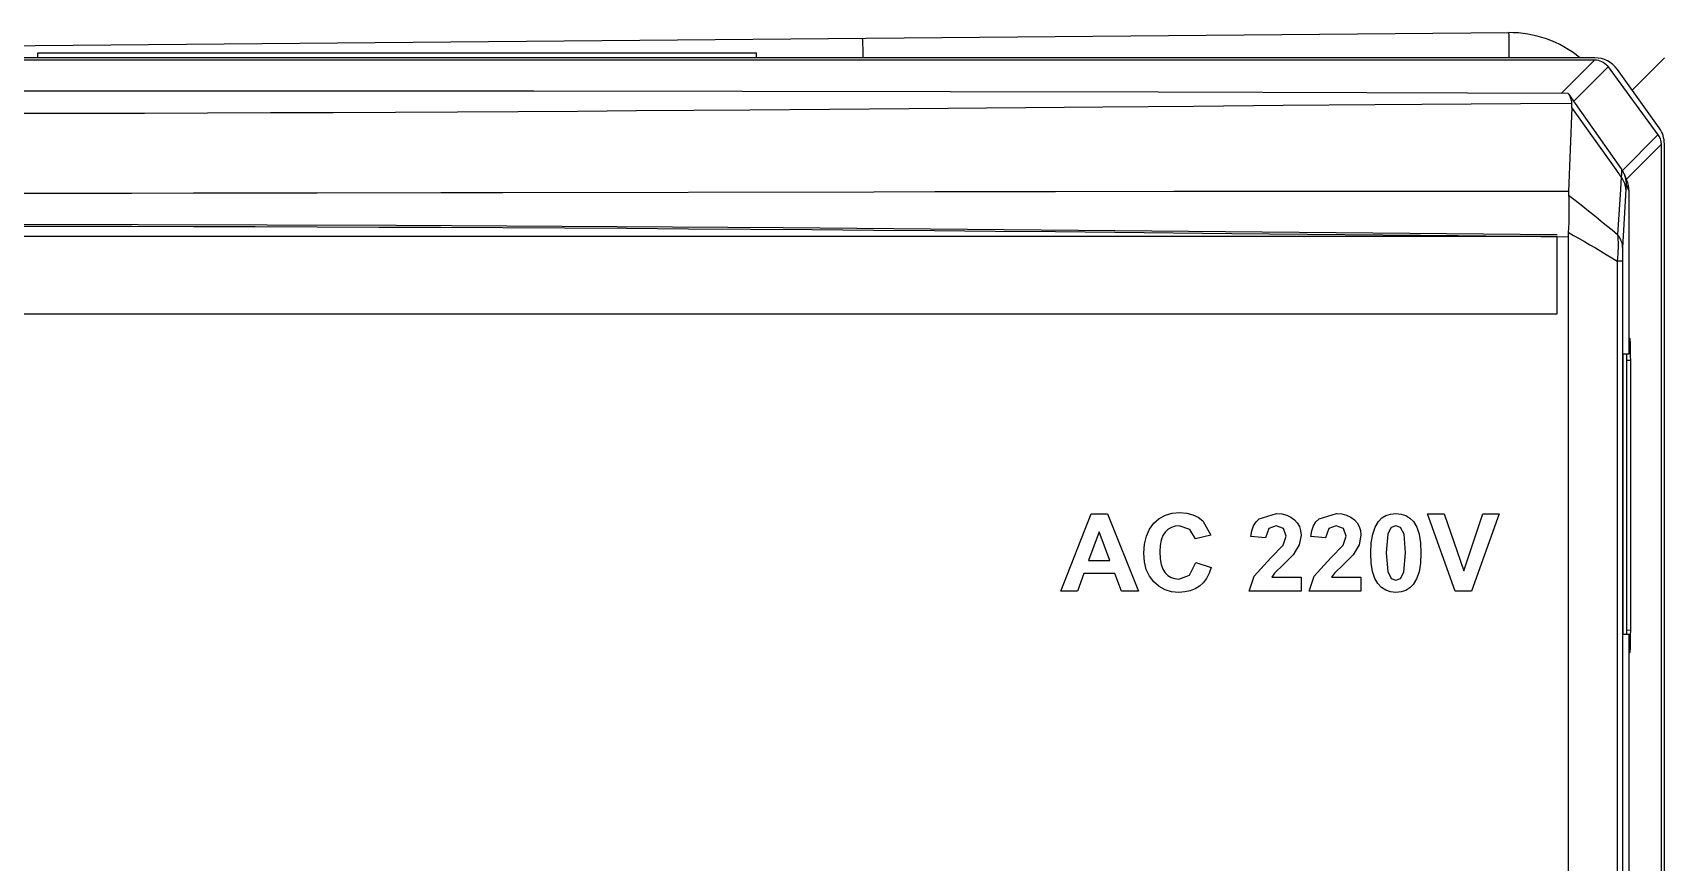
# Model space of a CAD drawing. Header units: millimetres. Extents: x -5560 to -5500, y 1017 to 1179.
# Drawn here: x -5529.51 to -5499.99, y 1164.26 to 1179.27 of the extents above; entities that cross this region are included whole.
import ezdxf

# ---------------------------------------------------------------- set-up
doc = ezdxf.new("R2010")
doc.units = ezdxf.units.MM
doc.header["$LTSCALE"] = 32.67
doc.layers.get('0').update_dxf_attribs({"linetype": 'CONTINUOUS'})

msp = doc.modelspace()

# ---------------------------------------------------------------- linework, layer by layer
at = {"color": 7, "linetype": 'Continuous'}
for p, q in [((-5552.188, 1178.837), (-5502.804, 1179.268)), ((-5502.803, 1179.238), (-5502.801, 1179.089)), ((-5558.787, 1178.774), (-5501.245, 1178.774)), ((-5501.244, 1178.812), (-5554.986, 1178.812)), ((-5529.416, 1178.812), (-5529.416, 1178.902)), ((-5529.416, 1178.902), (-5516.416, 1178.902)), ((-5516.416, 1178.812), (-5516.416, 1178.902)), ((-5501.851, 1178.169), (-5501.245, 1178.774)), ((-5501.626, 1178.029), (-5501.004, 1178.651)), ((-5501.004, 1178.651), (-5500.103, 1177.418)), ((-5499.986, 1178.812), (-5500.566, 1178.233)), ((-5500.08, 1177.543), (-5500.837, 1178.603)), ((-5501.715, 1178.154), (-5501.71, 1178.148)), ((-5500.763, 1176.802), (-5501.71, 1178.148)), ((-5513.649, 1177.897), (-5510.146, 1177.927)), ((-5510.146, 1177.927), (-5508.5, 1177.94)), ((-5508.5, 1177.94), (-5506.882, 1177.953)), ((-5501.661, 1177.911), (-5501.724, 1176.391)), ((-5500.861, 1176.79), (-5501.661, 1177.911)), ((-5500.745, 1176.775), (-5500.103, 1177.418)), ((-5500.672, 1176.614), (-5500.045, 1177.241)), ((-5500.045, 1177.241), (-5500.045, 1018.429)), ((-5499.986, 1018.373), (-5499.986, 1177.252)), ((-5500.768, 1176.659), (-5500.861, 1176.79)), ((-5500.764, 1176.701), (-5500.768, 1176.659)), ((-5500.756, 1176.791), (-5500.763, 1176.802)), ((-5500.664, 1176.595), (-5500.71, 1176.706)), ((-5522.126, 1176.367), (-5524.364, 1176.363)), ((-5521.006, 1176.369), (-5522.126, 1176.367)), ((-5511.002, 1176.389), (-5513.187, 1176.385)), ((-5500.684, 1176.431), (-5500.742, 1175.379)), ((-5500.625, 1176.401), (-5500.672, 1176.513)), ((-5500.625, 1173.458), (-5500.625, 1176.401)), ((-5522.933, 1175.779), (-5529.936, 1175.794)), ((-5515.931, 1175.737), (-5522.933, 1175.779)), ((-5501.927, 1175.607), (-5515.931, 1175.737)), ((-5501.927, 1175.58), (-5557.95, 1175.58)), ((-5507.814, 1175.63), (-5509.931, 1175.651)), ((-5501.927, 1174.18), (-5501.927, 1175.58)), ((-5500.839, 1175.135), (-5500.839, 1144.672)), ((-5500.747, 1175.135), (-5500.839, 1175.135)), ((-5500.747, 1175.169), (-5500.747, 1144.821)), ((-5557.95, 1174.18), (-5501.927, 1174.18)), ((-5500.61, 1173.736), (-5500.625, 1173.735)), ((-5500.737, 1173.456), (-5500.625, 1173.458)), ((-5500.737, 1173.456), (-5500.737, 1168.379)), ((-5500.596, 1173.336), (-5500.674, 1173.335)), ((-5500.674, 1173.335), (-5500.674, 1168.454)), ((-5500.596, 1168.452), (-5500.596, 1173.336)), ((-5510.905, 1169.165), (-5510.361, 1170.56)), ((-5510.361, 1170.56), (-5510.063, 1170.56)), ((-5510.063, 1170.56), (-5509.504, 1169.165)), ((-5509.303, 1170.285), (-5509.224, 1170.391)), ((-5509.224, 1170.391), (-5509.127, 1170.476)), ((-5509.127, 1170.476), (-5509.016, 1170.536)), ((-5509.016, 1170.536), (-5508.891, 1170.572)), ((-5508.891, 1170.572), (-5508.752, 1170.584)), ((-5508.752, 1170.584), (-5508.63, 1170.575)), ((-5508.63, 1170.575), (-5508.52, 1170.546)), ((-5508.52, 1170.546), (-5508.421, 1170.499)), ((-5508.421, 1170.499), (-5508.335, 1170.433)), ((-5508.335, 1170.433), (-5508.193, 1170.176)), ((-5507.418, 1170.343), (-5507.375, 1170.414)), ((-5507.375, 1170.414), (-5507.318, 1170.47)), ((-5507.318, 1170.47), (-5507.004, 1170.566)), ((-5507.004, 1170.566), (-5506.907, 1170.559)), ((-5506.907, 1170.559), (-5506.82, 1170.538)), ((-5506.82, 1170.538), (-5506.744, 1170.503)), ((-5506.744, 1170.503), (-5506.679, 1170.455)), ((-5506.679, 1170.455), (-5506.628, 1170.396)), ((-5506.628, 1170.396), (-5506.591, 1170.33)), ((-5506.334, 1170.343), (-5506.291, 1170.414)), ((-5506.291, 1170.414), (-5506.234, 1170.47)), ((-5506.234, 1170.47), (-5505.92, 1170.566)), ((-5505.92, 1170.566), (-5505.822, 1170.559)), ((-5505.822, 1170.559), (-5505.736, 1170.538)), ((-5505.736, 1170.538), (-5505.66, 1170.503)), ((-5505.66, 1170.503), (-5505.596, 1170.455)), ((-5505.596, 1170.455), (-5505.544, 1170.396)), ((-5505.544, 1170.396), (-5505.507, 1170.33)), ((-5505.22, 1170.323), (-5505.16, 1170.423)), ((-5505.16, 1170.423), (-5505.098, 1170.486)), ((-5505.098, 1170.486), (-5505.025, 1170.53)), ((-5505.025, 1170.53), (-5504.94, 1170.557)), ((-5504.94, 1170.557), (-5504.845, 1170.566)), ((-5504.845, 1170.566), (-5504.749, 1170.557)), ((-5504.749, 1170.557), (-5504.664, 1170.53)), ((-5504.664, 1170.53), (-5504.591, 1170.485)), ((-5504.591, 1170.485), (-5504.528, 1170.421)), ((-5504.528, 1170.421), (-5504.468, 1170.322)), ((-5503.774, 1169.165), (-5504.273, 1170.56)), ((-5504.273, 1170.56), (-5503.968, 1170.56)), ((-5503.968, 1170.56), (-5503.615, 1169.528)), ((-5503.615, 1169.528), (-5503.273, 1170.56)), ((-5502.974, 1170.56), (-5503.474, 1169.165)), ((-5503.273, 1170.56), (-5502.974, 1170.56)), ((-5510.215, 1170.235), (-5510.404, 1169.717)), ((-5510.023, 1169.717), (-5510.215, 1170.235)), ((-5509.393, 1170.015), (-5509.359, 1170.16)), ((-5509.359, 1170.16), (-5509.303, 1170.285)), ((-5509.09, 1170.086), (-5509.108, 1169.987)), ((-5509.06, 1170.168), (-5509.09, 1170.086)), ((-5509.018, 1170.232), (-5509.06, 1170.168)), ((-5508.966, 1170.281), (-5509.018, 1170.232)), ((-5508.906, 1170.315), (-5508.966, 1170.281)), ((-5508.84, 1170.336), (-5508.906, 1170.315)), ((-5508.766, 1170.343), (-5508.84, 1170.336)), ((-5508.575, 1170.28), (-5508.766, 1170.343)), ((-5508.472, 1170.109), (-5508.575, 1170.28)), ((-5508.193, 1170.176), (-5508.472, 1170.109)), ((-5507.467, 1170.153), (-5507.449, 1170.256)), ((-5507.201, 1170.126), (-5507.467, 1170.153)), ((-5507.449, 1170.256), (-5507.418, 1170.343)), ((-5507.144, 1170.294), (-5507.201, 1170.126)), ((-5507.011, 1170.344), (-5507.144, 1170.294)), ((-5506.878, 1170.296), (-5507.011, 1170.344)), ((-5506.885, 1169.995), (-5506.83, 1170.159)), ((-5506.83, 1170.159), (-5506.878, 1170.296)), ((-5506.561, 1170.178), (-5506.595, 1169.998)), ((-5506.591, 1170.33), (-5506.569, 1170.257)), ((-5506.569, 1170.257), (-5506.561, 1170.178)), ((-5506.384, 1170.153), (-5506.365, 1170.256)), ((-5506.117, 1170.126), (-5506.384, 1170.153)), ((-5506.365, 1170.256), (-5506.334, 1170.343)), ((-5506.06, 1170.294), (-5506.117, 1170.126)), ((-5505.927, 1170.344), (-5506.06, 1170.294)), ((-5505.794, 1170.296), (-5505.927, 1170.344)), ((-5505.801, 1169.995), (-5505.746, 1170.159)), ((-5505.746, 1170.159), (-5505.794, 1170.296)), ((-5505.478, 1170.178), (-5505.511, 1169.998)), ((-5505.507, 1170.33), (-5505.485, 1170.257)), ((-5505.485, 1170.257), (-5505.478, 1170.178)), ((-5505.289, 1170.039), (-5505.263, 1170.195)), ((-5505.263, 1170.195), (-5505.22, 1170.323)), ((-5504.99, 1170.202), (-5505.018, 1169.853)), ((-5504.931, 1170.313), (-5504.99, 1170.202)), ((-5504.845, 1170.344), (-5504.931, 1170.313)), ((-5504.758, 1170.313), (-5504.845, 1170.344)), ((-5504.696, 1170.191), (-5504.758, 1170.313)), ((-5504.671, 1169.853), (-5504.696, 1170.191)), ((-5504.468, 1170.322), (-5504.426, 1170.194)), ((-5504.426, 1170.194), (-5504.4, 1170.037)), ((-5509.405, 1169.85), (-5509.393, 1170.015)), ((-5509.393, 1169.694), (-5509.405, 1169.85)), ((-5509.108, 1169.987), (-5509.114, 1169.871)), ((-5509.114, 1169.871), (-5509.108, 1169.748)), ((-5507.107, 1169.766), (-5506.885, 1169.995)), ((-5506.702, 1169.82), (-5506.877, 1169.642)), ((-5506.595, 1169.998), (-5506.702, 1169.82)), ((-5506.023, 1169.766), (-5505.801, 1169.995)), ((-5505.619, 1169.82), (-5505.794, 1169.642)), ((-5505.511, 1169.998), (-5505.619, 1169.82)), ((-5505.298, 1169.856), (-5505.289, 1170.039)), ((-5505.29, 1169.67), (-5505.298, 1169.856)), ((-5505.018, 1169.853), (-5504.993, 1169.516)), ((-5504.699, 1169.505), (-5504.671, 1169.853)), ((-5504.4, 1170.037), (-5504.391, 1169.853)), ((-5504.391, 1169.853), (-5504.4, 1169.669)), ((-5510.404, 1169.717), (-5510.023, 1169.717)), ((-5509.36, 1169.556), (-5509.393, 1169.694)), ((-5509.304, 1169.435), (-5509.36, 1169.556)), ((-5509.108, 1169.748), (-5509.09, 1169.645)), ((-5509.09, 1169.645), (-5509.06, 1169.56)), ((-5509.06, 1169.56), (-5509.019, 1169.494)), ((-5509.019, 1169.494), (-5508.968, 1169.445)), ((-5508.578, 1169.453), (-5508.462, 1169.678)), ((-5508.462, 1169.678), (-5508.189, 1169.591)), ((-5508.189, 1169.591), (-5508.225, 1169.485)), ((-5507.408, 1169.432), (-5507.107, 1169.766)), ((-5507.038, 1169.488), (-5507.092, 1169.413)), ((-5506.877, 1169.642), (-5507.038, 1169.488)), ((-5506.323, 1169.432), (-5506.023, 1169.766)), ((-5505.954, 1169.488), (-5506.009, 1169.413)), ((-5505.794, 1169.642), (-5505.954, 1169.488)), ((-5505.267, 1169.516), (-5505.29, 1169.67)), ((-5505.228, 1169.391), (-5505.267, 1169.516)), ((-5504.993, 1169.516), (-5504.931, 1169.393)), ((-5504.758, 1169.394), (-5504.699, 1169.505)), ((-5504.426, 1169.513), (-5504.469, 1169.384)), ((-5504.4, 1169.669), (-5504.426, 1169.513)), ((-5510.49, 1169.482), (-5510.606, 1169.165)), ((-5509.932, 1169.482), (-5510.49, 1169.482)), ((-5509.811, 1169.165), (-5509.932, 1169.482)), ((-5509.226, 1169.331), (-5509.304, 1169.435)), ((-5509.13, 1169.248), (-5509.226, 1169.331)), ((-5509.022, 1169.189), (-5509.13, 1169.248)), ((-5508.968, 1169.445), (-5508.909, 1169.41)), ((-5508.909, 1169.41), (-5508.844, 1169.389)), ((-5508.844, 1169.389), (-5508.771, 1169.382)), ((-5508.771, 1169.382), (-5508.578, 1169.453)), ((-5508.476, 1169.203), (-5508.564, 1169.169)), ((-5508.398, 1169.252), (-5508.476, 1169.203)), ((-5508.33, 1169.315), (-5508.398, 1169.252)), ((-5508.273, 1169.392), (-5508.33, 1169.315)), ((-5508.225, 1169.485), (-5508.273, 1169.392)), ((-5507.499, 1169.165), (-5507.408, 1169.432)), ((-5507.092, 1169.413), (-5506.561, 1169.413)), ((-5506.561, 1169.413), (-5506.561, 1169.165)), ((-5506.415, 1169.165), (-5506.323, 1169.432)), ((-5506.009, 1169.413), (-5505.478, 1169.413)), ((-5505.478, 1169.413), (-5505.478, 1169.165)), ((-5505.173, 1169.298), (-5505.228, 1169.391)), ((-5505.106, 1169.229), (-5505.173, 1169.298)), ((-5505.029, 1169.18), (-5505.106, 1169.229)), ((-5504.931, 1169.393), (-5504.845, 1169.363)), ((-5504.845, 1169.363), (-5504.758, 1169.394)), ((-5504.591, 1169.222), (-5504.664, 1169.177)), ((-5504.529, 1169.284), (-5504.591, 1169.222)), ((-5504.469, 1169.384), (-5504.529, 1169.284)), ((-5510.606, 1169.165), (-5510.905, 1169.165)), ((-5509.504, 1169.165), (-5509.811, 1169.165)), ((-5508.902, 1169.153), (-5509.022, 1169.189)), ((-5508.769, 1169.141), (-5508.902, 1169.153)), ((-5508.661, 1169.148), (-5508.769, 1169.141)), ((-5508.564, 1169.169), (-5508.661, 1169.148)), ((-5506.561, 1169.165), (-5507.499, 1169.165)), ((-5505.478, 1169.165), (-5506.415, 1169.165)), ((-5504.942, 1169.151), (-5505.029, 1169.18)), ((-5504.845, 1169.141), (-5504.942, 1169.151)), ((-5504.749, 1169.15), (-5504.845, 1169.141)), ((-5504.664, 1169.177), (-5504.749, 1169.15)), ((-5503.474, 1169.165), (-5503.774, 1169.165)), ((-5500.625, 1168.377), (-5500.737, 1168.379)), ((-5500.596, 1168.452), (-5500.674, 1168.454)), ((-5500.625, 1152.458), (-5500.625, 1168.377)), ((-5500.625, 1168.053), (-5500.61, 1168.053))]:
    msp.add_line(p, q, dxfattribs=at)
for points in [[(-5502.804, 1179.268), (-5502.804, 1179.26), (-5502.803, 1179.238)], [(-5514.5, 1179.166), (-5514.499, 1179.158), (-5514.497, 1179.136), (-5514.495, 1179.099), (-5514.493, 1179.049), (-5514.491, 1178.987), (-5514.49, 1178.916), (-5514.489, 1178.837), (-5514.489, 1178.812)], [(-5502.801, 1179.089), (-5502.799, 1178.855), (-5502.798, 1178.812)], [(-5501.245, 1178.774), (-5501.214, 1178.773), (-5501.183, 1178.768), (-5501.153, 1178.76), (-5501.124, 1178.748), (-5501.096, 1178.734), (-5501.07, 1178.717), (-5501.045, 1178.697), (-5501.023, 1178.675), (-5501.004, 1178.651)], [(-5501.729, 1178.169), (-5505.373, 1178.179), (-5509.138, 1178.188), (-5512.905, 1178.196), (-5516.674, 1178.202), (-5520.445, 1178.206), (-5524.218, 1178.209), (-5527.99, 1178.211), (-5531.763, 1178.211), (-5535.536, 1178.209), (-5539.307, 1178.207), (-5543.078, 1178.202), (-5546.846, 1178.196), (-5550.612, 1178.189), (-5554.375, 1178.18), (-5558.008, 1178.169)], [(-5501.729, 1178.169), (-5501.729, 1178.169), (-5501.728, 1178.168), (-5501.727, 1178.167), (-5501.725, 1178.166), (-5501.723, 1178.163), (-5501.721, 1178.161), (-5501.718, 1178.158), (-5501.715, 1178.154)], [(-5501.71, 1178.148), (-5501.708, 1178.145), (-5501.701, 1178.133), (-5501.695, 1178.119), (-5501.689, 1178.103)], [(-5501.689, 1178.103), (-5501.684, 1178.084), (-5501.678, 1178.064), (-5501.673, 1178.041), (-5501.669, 1178.016), (-5501.665, 1177.989)], [(-5529.765, 1177.811), (-5528.628, 1177.812), (-5527.49, 1177.813), (-5526.349, 1177.816), (-5525.207, 1177.82), (-5524.072, 1177.824), (-5522.945, 1177.83), (-5521.826, 1177.836), (-5520.726, 1177.842), (-5519.645, 1177.85), (-5518.584, 1177.857), (-5517.547, 1177.865), (-5516.535, 1177.873), (-5513.649, 1177.897)], [(-5506.882, 1177.953), (-5505.227, 1177.965), (-5504.374, 1177.972)], [(-5504.374, 1177.972), (-5502.59, 1177.983), (-5501.665, 1177.989)], [(-5501.661, 1177.911), (-5501.66, 1177.92), (-5501.66, 1177.929), (-5501.66, 1177.937), (-5501.661, 1177.946), (-5501.661, 1177.954), (-5501.662, 1177.963), (-5501.662, 1177.972), (-5501.663, 1177.98), (-5501.665, 1177.989)], [(-5500.103, 1177.418), (-5500.091, 1177.4), (-5500.08, 1177.382), (-5500.071, 1177.363), (-5500.063, 1177.344), (-5500.057, 1177.324), (-5500.051, 1177.303), (-5500.048, 1177.283), (-5500.046, 1177.262), (-5500.045, 1177.241)], [(-5500.768, 1176.659), (-5500.775, 1176.545), (-5500.783, 1176.43), (-5500.833, 1175.614)], [(-5500.684, 1176.431), (-5500.686, 1176.458), (-5500.689, 1176.484), (-5500.695, 1176.511), (-5500.702, 1176.537), (-5500.712, 1176.563), (-5500.723, 1176.588), (-5500.737, 1176.613), (-5500.752, 1176.636), (-5500.768, 1176.659)], [(-5500.763, 1176.802), (-5500.761, 1176.797), (-5500.76, 1176.784), (-5500.76, 1176.763), (-5500.761, 1176.735), (-5500.764, 1176.701)], [(-5500.71, 1176.706), (-5500.717, 1176.721), (-5500.728, 1176.744), (-5500.741, 1176.767), (-5500.756, 1176.791)], [(-5500.672, 1176.513), (-5500.673, 1176.547), (-5500.676, 1176.582), (-5500.682, 1176.615), (-5500.69, 1176.649), (-5500.701, 1176.682), (-5500.71, 1176.705)], [(-5524.364, 1176.363), (-5526.601, 1176.361), (-5527.719, 1176.36), (-5528.837, 1176.359), (-5529.956, 1176.359), (-5531.075, 1176.359), (-5532.194, 1176.36), (-5533.313, 1176.361), (-5534.432, 1176.362), (-5535.552, 1176.363)], [(-5513.187, 1176.385), (-5514.291, 1176.383), (-5521.006, 1176.369)], [(-5501.724, 1176.391), (-5502.711, 1176.392), (-5503.709, 1176.392), (-5504.718, 1176.393), (-5505.737, 1176.393), (-5506.767, 1176.392), (-5507.809, 1176.392), (-5508.862, 1176.391), (-5511.002, 1176.389)], [(-5501.723, 1176.337), (-5501.718, 1176.271), (-5501.716, 1176.206), (-5501.714, 1176.138), (-5501.713, 1176.064), (-5501.714, 1175.988), (-5501.715, 1175.908), (-5501.718, 1175.826), (-5501.722, 1175.741), (-5501.728, 1175.646)], [(-5501.724, 1176.391), (-5501.724, 1176.384), (-5501.724, 1176.378), (-5501.724, 1176.371), (-5501.724, 1176.365), (-5501.724, 1176.358), (-5501.724, 1176.351), (-5501.723, 1176.344), (-5501.723, 1176.337)], [(-5501.722, 1176.33), (-5501.624, 1176.253), (-5501.525, 1176.175), (-5501.427, 1176.097), (-5501.328, 1176.018), (-5501.229, 1175.939), (-5501.13, 1175.859), (-5501.031, 1175.778), (-5500.932, 1175.697), (-5500.833, 1175.614)], [(-5500.672, 1176.513), (-5500.674, 1176.515), (-5500.676, 1176.51), (-5500.678, 1176.5), (-5500.68, 1176.483), (-5500.682, 1176.46), (-5500.684, 1176.431)], [(-5509.931, 1175.651), (-5511.006, 1175.661), (-5512.093, 1175.67), (-5513.19, 1175.68), (-5514.294, 1175.689), (-5515.405, 1175.698), (-5516.523, 1175.707), (-5517.643, 1175.714), (-5518.763, 1175.722), (-5519.885, 1175.729), (-5521.006, 1175.735), (-5522.126, 1175.74), (-5523.245, 1175.745), (-5524.364, 1175.749), (-5525.482, 1175.753), (-5526.599, 1175.756), (-5527.717, 1175.758), (-5528.835, 1175.759), (-5529.953, 1175.759)], [(-5501.73, 1175.57), (-5502.717, 1175.58), (-5503.715, 1175.59), (-5507.814, 1175.63)], [(-5501.728, 1175.646), (-5501.728, 1175.637), (-5501.729, 1175.627), (-5501.729, 1175.617), (-5501.729, 1175.608), (-5501.73, 1175.598), (-5501.73, 1175.589), (-5501.73, 1175.579), (-5501.73, 1143.992)], [(-5501.727, 1175.656), (-5501.629, 1175.6), (-5501.531, 1175.544), (-5501.433, 1175.487), (-5501.334, 1175.43), (-5501.235, 1175.372), (-5501.137, 1175.313), (-5501.038, 1175.254), (-5500.939, 1175.195), (-5500.839, 1175.135)], [(-5500.833, 1175.614), (-5500.829, 1175.571), (-5500.826, 1175.524), (-5500.824, 1175.475), (-5500.824, 1175.424), (-5500.825, 1175.371), (-5500.827, 1175.316), (-5500.83, 1175.257), (-5500.834, 1175.197), (-5500.839, 1175.135)], [(-5500.742, 1175.379), (-5500.744, 1175.407), (-5500.747, 1175.434), (-5500.753, 1175.462), (-5500.762, 1175.489), (-5500.772, 1175.515), (-5500.784, 1175.541), (-5500.798, 1175.566), (-5500.815, 1175.591), (-5500.833, 1175.614)], [(-5500.742, 1175.379), (-5500.743, 1175.359), (-5500.744, 1175.337), (-5500.744, 1175.313), (-5500.745, 1175.287), (-5500.746, 1175.26), (-5500.746, 1175.231), (-5500.747, 1175.169)]]:
    msp.add_lwpolyline(points, dxfattribs=at)
for centre, radius, start, end in [((-5502.786, 1177.268), 2, 50.5637, 90.5), ((-5501.244, 1178.312), 0.5, 35.5377, 90), ((-5500.486, 1177.252), 0.5, 0, 35.5377)]:
    msp.add_arc(centre, radius, start, end, dxfattribs=at)
for centre, major_axis, ratio, start_param, end_param in [((-5501.125, 1176.402), (-0.193, 0.463), 0.995901, -1.966921, -1.570796), ((-5500.61, 1173.336), (0, 0.4), 0.034942, -1.569881, 0.000611), ((-5500.66, 1173.335), (0, 0.4), 0.034899, 1.258084, 1.571101), ((-5500.66, 1168.454), (0, 0.4), 0.034899, 1.570491, 1.762787), ((-5500.61, 1168.453), (0, 0.4), 0.034942, -3.142204, -1.571712)]:
    msp.add_ellipse(centre, major_axis=major_axis, ratio=ratio, start_param=start_param, end_param=end_param, dxfattribs=at)

doc.saveas('drawing.dxf')
